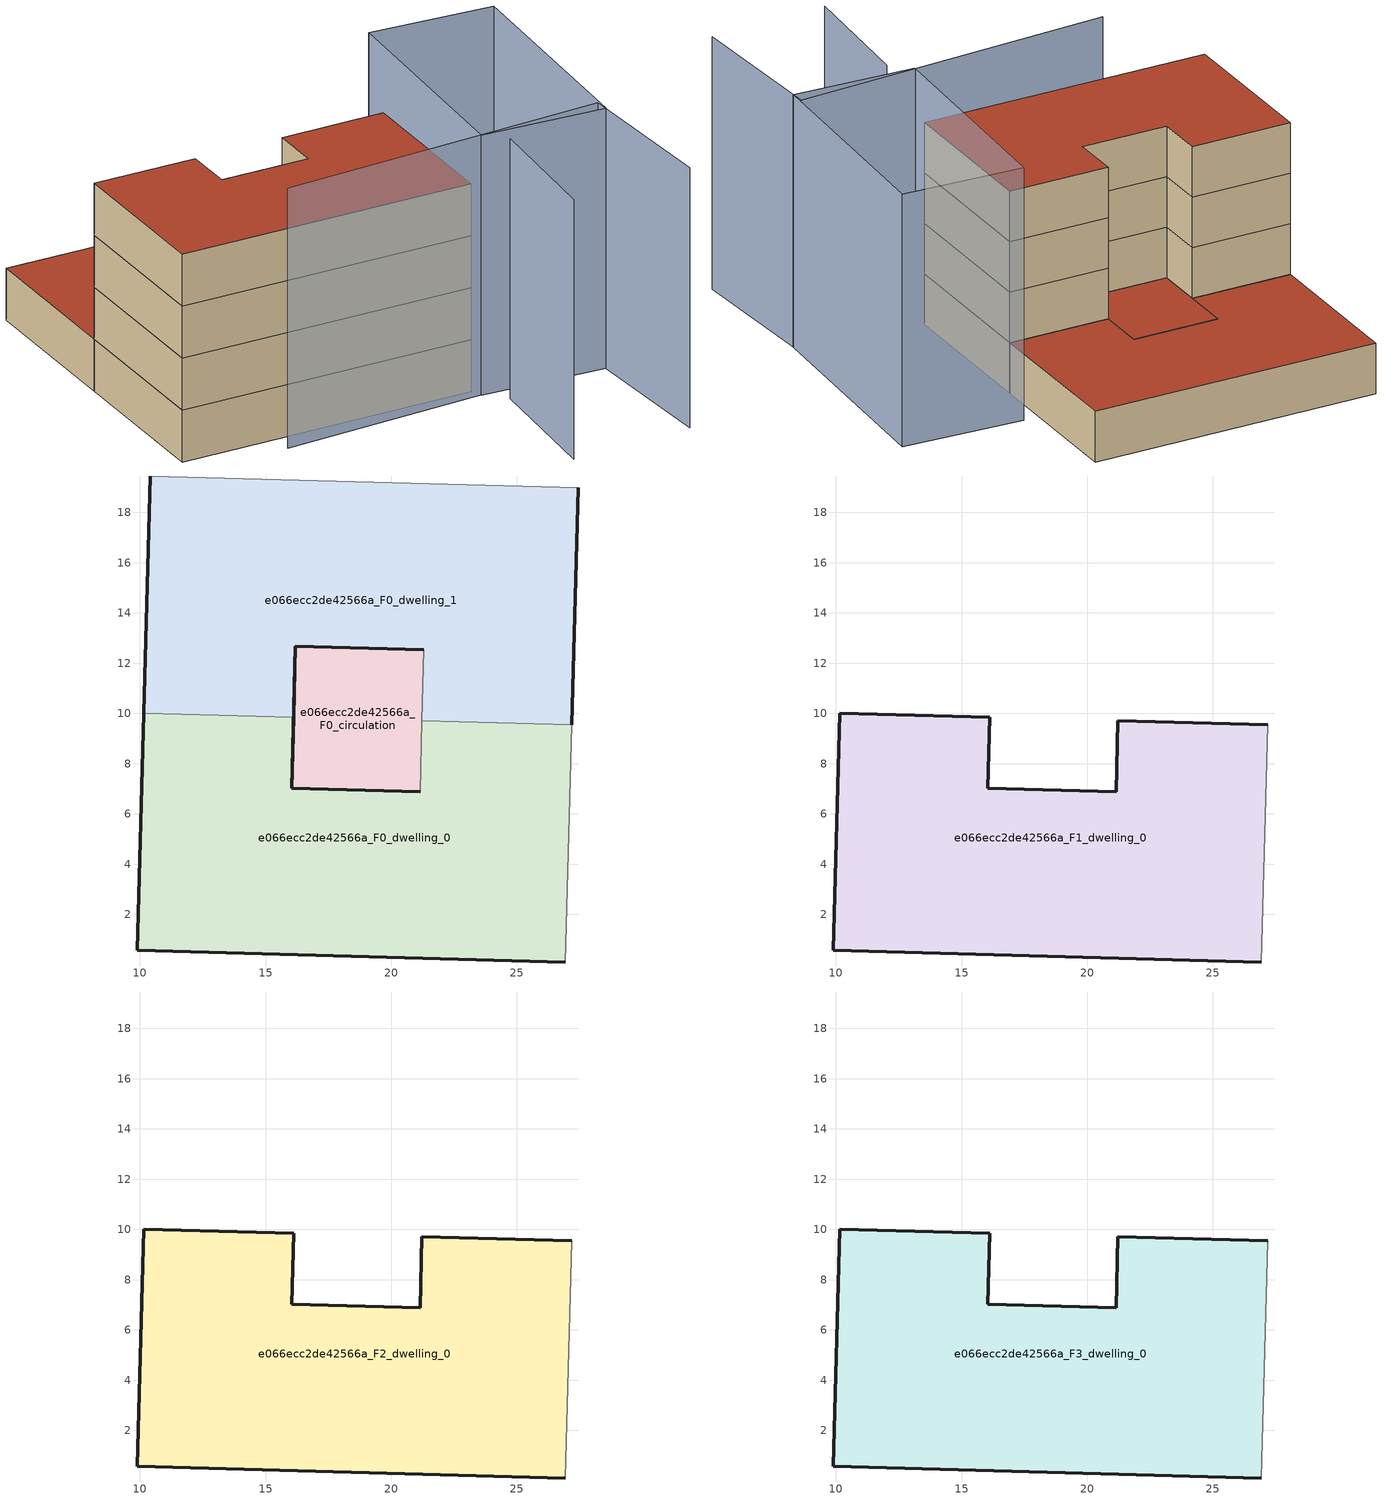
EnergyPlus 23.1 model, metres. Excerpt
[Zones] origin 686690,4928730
e066ecc2de42566a_F0_dwelling_0
 floor ground (EU_floor_Construction): 27.19,9.55 26.93,0.11 9.89,0.57 10.15,10.01 16.11,9.85 16.04,7.01 21.15,6.88 21.22,9.71 z0
 wall outside (EU_wall_Construction): 21.15,6.88 16.04,7.01 16.11,9.85 / 10.15,10.01 9.89,0.57 26.93,0.11 z0:3
 wall adiabatic (EU_wall_Construction): 26.93,0.11 27.19,9.55 z0:3
 wall to e066ecc2de42566a_F0_dwelling_1 (EU_wall_Construction): 27.19,9.55 21.22,9.71 / 16.11,9.85 10.15,10.01 z0:3
 wall to e066ecc2de42566a_F0_circulation (EU_wall_Construction): 21.22,9.71 21.15,6.88 z0:3
e066ecc2de42566a_F0_dwelling_1
 floor ground (EU_floor_Construction): 27.44,18.99 27.19,9.55 21.22,9.71 21.3,12.54 16.19,12.68 16.11,9.85 10.15,10.01 10.4,19.45 z0
 wall outside (EU_wall_Construction): 27.19,9.55 27.44,18.99 / 10.4,19.45 10.15,10.01 / 16.11,9.85 16.19,12.68 21.3,12.54 z0:3
 wall adiabatic (EU_wall_Construction): 27.44,18.99 10.4,19.45 z0:3
 wall to e066ecc2de42566a_F0_circulation (EU_wall_Construction): 21.3,12.54 21.22,9.71 z0:3
 roof outside (EU_roof_Construction): 27.19,9.55 27.44,18.99 10.4,19.45 10.15,10.01 16.11,9.85 16.19,12.68 21.3,12.54 21.22,9.71 z3
e066ecc2de42566a_F0_circulation
 floor ground (EU_floor_Construction): 21.3,12.54 21.15,6.88 16.04,7.01 16.19,12.68 z0
 wall outside (EU_wall_Construction): 21.3,12.54 16.19,12.68 16.04,7.01 21.15,6.88 z0:3
 roof outside (EU_roof_Construction): 21.15,6.88 21.3,12.54 16.19,12.68 16.04,7.01 z3
e066ecc2de42566a_F1_dwelling_0
 floor to e066ecc2de42566a_F0_dwelling_0 (EU_floor_Construction): 27.19,9.55 26.93,0.11 9.89,0.57 10.15,10.01 16.11,9.85 16.04,7.01 21.15,6.88 21.22,9.71 z3
 wall outside (EU_wall_Construction): 27.19,9.55 21.22,9.71 21.15,6.88 16.04,7.01 16.11,9.85 10.15,10.01 9.89,0.57 26.93,0.11 z3:6
 wall adiabatic (EU_wall_Construction): 26.93,0.11 27.19,9.55 z3:6
e066ecc2de42566a_F2_dwelling_0
 floor to e066ecc2de42566a_F1_dwelling_0 (EU_floor_Construction): 27.19,9.55 26.93,0.11 9.89,0.57 10.15,10.01 16.11,9.85 16.04,7.01 21.15,6.88 21.22,9.71 z6
 wall outside (EU_wall_Construction): 27.19,9.55 21.22,9.71 21.15,6.88 16.04,7.01 16.11,9.85 10.15,10.01 9.89,0.57 26.93,0.11 z6:9
 wall adiabatic (EU_wall_Construction): 26.93,0.11 27.19,9.55 z6:9
e066ecc2de42566a_F3_dwelling_0
 floor to e066ecc2de42566a_F2_dwelling_0 (EU_floor_Construction): 27.19,9.55 26.93,0.11 9.89,0.57 10.15,10.01 16.11,9.85 16.04,7.01 21.15,6.88 21.22,9.71 z9
 wall outside (EU_wall_Construction): 27.19,9.55 21.22,9.71 21.15,6.88 16.04,7.01 16.11,9.85 10.15,10.01 9.89,0.57 26.93,0.11 z9:12
 wall adiabatic (EU_wall_Construction): 26.93,0.11 27.19,9.55 z9:12
 roof outside (EU_roof_Construction): 26.93,0.11 27.19,9.55 21.22,9.71 21.15,6.88 16.04,7.01 16.11,9.85 10.15,10.01 9.89,0.57 z12
shading: 27.51,-9.41 28.26,-1.62 / 15.4,-0.81 34.31,-0.27 / 34.31,-0.27 34.57,-9.23 / 28.21,12.75 35.38,12.19 / 35.38,12.19 34.34,-1.07 / 34.34,-1.07 27.18,-0.51 / 27.18,-0.51 28.21,12.75 z0:15
[Building]
EU S2 Campaign: North Axis=0; Terrain=City; Solar Distribution=FullExterior
[Site:Location]
Bologna: Latitude=44.5; Longitude=11.25; Time Zone=1; Elevation=37
[SizingPeriod:WeatherFileDays]
AnnualSizingPeriod: Begin Month=1; Begin Day of Month=1; End Month=12; End Day of Month=31; Day of Week for Start Day=Monday; Use Weather File Daylight Saving Period=No; Use Weather File Rain and Snow Indicators=No
[MATERIAL]
EU_InternalMass_Material: Roughness=MediumRough; Thickness=0.1; Conductivity=1; Density=1800; Specific Heat=900; Thermal Absorptance=0.9; Solar Absorptance=0.7; Visible Absorptance=0.7
[MATERIAL:NOMASS] Roughness=MediumRough; Thermal Absorptance=0.9; Solar Absorptance=0.7; Visible Absorptance=0.7
Name | Thermal Resistance
EU_wall_NoMass | 0.937881
EU_roof_NoMass | 0.548572
EU_floor_NoMass | 0.71348
[CONSTRUCTION]
EU_wall_Construction: EU_wall_NoMass
EU_roof_Construction: EU_roof_NoMass
EU_floor_Construction: EU_floor_NoMass
EU_InternalMass_Construction: EU_InternalMass_Material
[ZONE] Type=1; Multiplier=1; Ceiling Height=autocalculate; Floor Area=autocalculate; Part of Total Floor Area=Yes
Name | Volume
e066ecc2de42566a_F0_dwelling_0; e066ecc2de42566a_F1_dwelling_0; e066ecc2de42566a_F2_dwelling_0; e066ecc2de42566a_F3_dwelling_0 | 439.516
e066ecc2de42566a_F0_dwelling_1 | 439.515
e066ecc2de42566a_F0_circulation | 86.9377
[INTERNALMASS] Construction=EU_InternalMass_Construction
Name | Zone or ZoneList | Surface Area
e066ecc2de42566a_F0_dwelling_0_EU_InternalMass | e066ecc2de42566a_F0_dwelling_0 | 146.505
e066ecc2de42566a_F0_dwelling_1_EU_InternalMass | e066ecc2de42566a_F0_dwelling_1 | 146.505
e066ecc2de42566a_F1_dwelling_0_EU_InternalMass | e066ecc2de42566a_F1_dwelling_0 | 320.476
e066ecc2de42566a_F2_dwelling_0_EU_InternalMass | e066ecc2de42566a_F2_dwelling_0 | 320.476
e066ecc2de42566a_F3_dwelling_0_EU_InternalMass | e066ecc2de42566a_F3_dwelling_0 | 320.476
[OTHEREQUIPMENT] Fuel Type=Electricity; Design Level Calculation Method=Watts/Area; Power per Zone Floor Area=1; Fraction Latent=0; Fraction Radiant=0; Fraction Lost=0; Carbon Dioxide Generation Rate=0; EndUse Subcategory=EU_Step8_InternalGains
Name | Zone or ZoneList or Space or SpaceList | Schedule
EU_Step8_InternalGain_e066ecc2de42566a_F0_dwelling_0_f000 | e066ecc2de42566a_F0_dwelling_0 | EU_Step8_GainSchedule_e066ecc2de42566a_F0_dwelling_0_f000
EU_Step8_InternalGain_e066ecc2de42566a_F0_dwelling_1_f000 | e066ecc2de42566a_F0_dwelling_1 | EU_Step8_GainSchedule_e066ecc2de42566a_F0_dwelling_1_f000
EU_Step8_InternalGain_e066ecc2de42566a_F1_dwelling_0_f000 | e066ecc2de42566a_F1_dwelling_0 | EU_Step8_GainSchedule_e066ecc2de42566a_F1_dwelling_0_f000
EU_Step8_InternalGain_e066ecc2de42566a_F2_dwelling_0_f000 | e066ecc2de42566a_F2_dwelling_0 | EU_Step8_GainSchedule_e066ecc2de42566a_F2_dwelling_0_f000
EU_Step8_InternalGain_e066ecc2de42566a_F3_dwelling_0_f000 | e066ecc2de42566a_F3_dwelling_0 | EU_Step8_GainSchedule_e066ecc2de42566a_F3_dwelling_0_f000
[ZONEINFILTRATION:DESIGNFLOWRATE]
EU_Circulation_Infiltration_e066ecc2de42566a_F0_circulation: Zone or ZoneList or Space or SpaceList=e066ecc2de42566a_F0_circulation; Schedule=EU_AlwaysOn; Design Flow Rate Calculation Method=Flow/Area; Flow Rate per Floor Area=0.0005; Constant Term Coefficient=1; Temperature Term Coefficient=0; Velocity Term Coefficient=0; Velocity Squared Term Coefficient=0
[ZONEVENTILATION:DESIGNFLOWRATE] Schedule=EU_AlwaysOn; Design Flow Rate Calculation Method=AirChanges/Hour; Air Changes per Hour=0.687892; Ventilation Type=Natural; Fan Pressure Rise=0; Fan Total Efficiency=1; Constant Term Coefficient=1; Temperature Term Coefficient=0; Velocity Term Coefficient=0; Velocity Squared Term Coefficient=0; Minimum Indoor Temperature=-100; Maximum Indoor Temperature=100; Delta Temperature=-100; Minimum Outdoor Temperature=-100; Maximum Outdoor Temperature=100; Maximum Wind Speed=40
Name | Zone or ZoneList or Space or SpaceList
EU_ConstantAir_e066ecc2de42566a_F0_dwelling_0 | e066ecc2de42566a_F0_dwelling_0
EU_ConstantAir_e066ecc2de42566a_F0_dwelling_1 | e066ecc2de42566a_F0_dwelling_1
EU_ConstantAir_e066ecc2de42566a_F1_dwelling_0 | e066ecc2de42566a_F1_dwelling_0
EU_ConstantAir_e066ecc2de42566a_F2_dwelling_0 | e066ecc2de42566a_F2_dwelling_0
EU_ConstantAir_e066ecc2de42566a_F3_dwelling_0 | e066ecc2de42566a_F3_dwelling_0
[HVACTEMPLATE:THERMOSTAT] Constant Heating Setpoint=20; Constant Cooling Setpoint=50
EU_HeatOnly_e066ecc2de42566a_F0_dwelling_0; EU_HeatOnly_e066ecc2de42566a_F0_dwelling_1; EU_HeatOnly_e066ecc2de42566a_F1_dwelling_0; EU_HeatOnly_e066ecc2de42566a_F2_dwelling_0; EU_HeatOnly_e066ecc2de42566a_F3_dwelling_0
[HVACTEMPLATE:ZONE:IDEALLOADSAIRSYSTEM] System Availability Schedule=EU_AlwaysOn; Maximum Heating Supply Air Temperature=50; Minimum Cooling Supply Air Temperature=13; Maximum Heating Supply Air Humidity Ratio=0.0156; Minimum Cooling Supply Air Humidity Ratio=0.0077; Heating Limit=NoLimit; Cooling Limit=NoLimit; Heating Availability Schedule=EU_AlwaysOn; Cooling Availability Schedule=EU_CoolingOff; Dehumidification Control Type=ConstantSensibleHeatRatio; Cooling Sensible Heat Ratio=0.7; Dehumidification Setpoint=60; Humidification Control Type=None; Humidification Setpoint=30; Outdoor Air Method=None; Outdoor Air Flow Rate per Person=0.00944; Outdoor Air Flow Rate per Zone Floor Area=0; Outdoor Air Flow Rate per Zone=0; Demand Controlled Ventilation Type=None; Outdoor Air Economizer Type=NoEconomizer; Heat Recovery Type=None; Sensible Heat Recovery Effectiveness=0.7; Latent Heat Recovery Effectiveness=0.65
Name | Template Thermostat
e066ecc2de42566a_F0_dwelling_0 | EU_HeatOnly_e066ecc2de42566a_F0_dwelling_0
e066ecc2de42566a_F0_dwelling_1 | EU_HeatOnly_e066ecc2de42566a_F0_dwelling_1
e066ecc2de42566a_F1_dwelling_0 | EU_HeatOnly_e066ecc2de42566a_F1_dwelling_0
e066ecc2de42566a_F2_dwelling_0 | EU_HeatOnly_e066ecc2de42566a_F2_dwelling_0
e066ecc2de42566a_F3_dwelling_0 | EU_HeatOnly_e066ecc2de42566a_F3_dwelling_0
[SIZING:ZONE] Zone Cooling Design Supply Air Temperature Input Method=SupplyAirTemperature; Zone Cooling Design Supply Air Temperature=13; Zone Heating Design Supply Air Temperature Input Method=SupplyAirTemperature; Zone Heating Design Supply Air Temperature=50; Zone Cooling Design Supply Air Humidity Ratio=0.008; Zone Heating Design Supply Air Humidity Ratio=0.008; Cooling Design Air Flow Method=DesignDay; Cooling Design Air Flow Rate=0; Cooling Minimum Air Flow per Zone Floor Area=0.000762; Cooling Minimum Air Flow=0; Cooling Minimum Air Flow Fraction=0.2; Heating Design Air Flow Method=DesignDay; Heating Design Air Flow Rate=0; Heating Maximum Air Flow per Zone Floor Area=0.002032; Heating Maximum Air Flow=0.141576; Heating Maximum Air Flow Fraction=0.3; Account for Dedicated Outdoor Air System=No; Dedicated Outdoor Air System Control Strategy=NeutralSupplyAir; Dedicated Outdoor Air Low Setpoint Temperature for Design=autosize; Dedicated Outdoor Air High Setpoint Temperature for Design=autosize; Zone Load Sizing Method=Sensible Load Only No Latent Load; Zone Latent Cooling Design Supply Air Humidity Ratio Input Method=HumidityRatioDifference; Zone Cooling Design Supply Air Humidity Ratio Difference=0.005; Zone Latent Heating Design Supply Air Humidity Ratio Input Method=HumidityRatioDifference; Zone Humidification Design Supply Air Humidity Ratio Difference=0.005
e066ecc2de42566a_F0_dwelling_0; e066ecc2de42566a_F0_dwelling_1; e066ecc2de42566a_F1_dwelling_0; e066ecc2de42566a_F2_dwelling_0; e066ecc2de42566a_F3_dwelling_0
[SCHEDULE:CONSTANT]
Name | Hourly Value
EU_AlwaysOn | 1
EU_CoolingOff | 0
[SCHEDULE:FILE] Column Number=1; Rows to Skip at Top=0; Number of Hours of Data=8760; Column Separator=Comma; Interpolate to Timestep=No; Minutes per Item=60; Adjust Schedule for Daylight Savings=Yes
Name | File
EU_Step8_GainSchedule_e066ecc2de42566a_F0_dwelling_0_f000 | ../../schedules/e066ecc2de42566a/e066ecc2de42566a_F0_dwelling_0_f000_gain.csv
EU_Step8_GainSchedule_e066ecc2de42566a_F0_dwelling_1_f000 | ../../schedules/e066ecc2de42566a/e066ecc2de42566a_F0_dwelling_1_f000_gain.csv
EU_Step8_GainSchedule_e066ecc2de42566a_F1_dwelling_0_f000 | ../../schedules/e066ecc2de42566a/e066ecc2de42566a_F1_dwelling_0_f000_gain.csv
EU_Step8_GainSchedule_e066ecc2de42566a_F2_dwelling_0_f000 | ../../schedules/e066ecc2de42566a/e066ecc2de42566a_F2_dwelling_0_f000_gain.csv
EU_Step8_GainSchedule_e066ecc2de42566a_F3_dwelling_0_f000 | ../../schedules/e066ecc2de42566a/e066ecc2de42566a_F3_dwelling_0_f000_gain.csv
